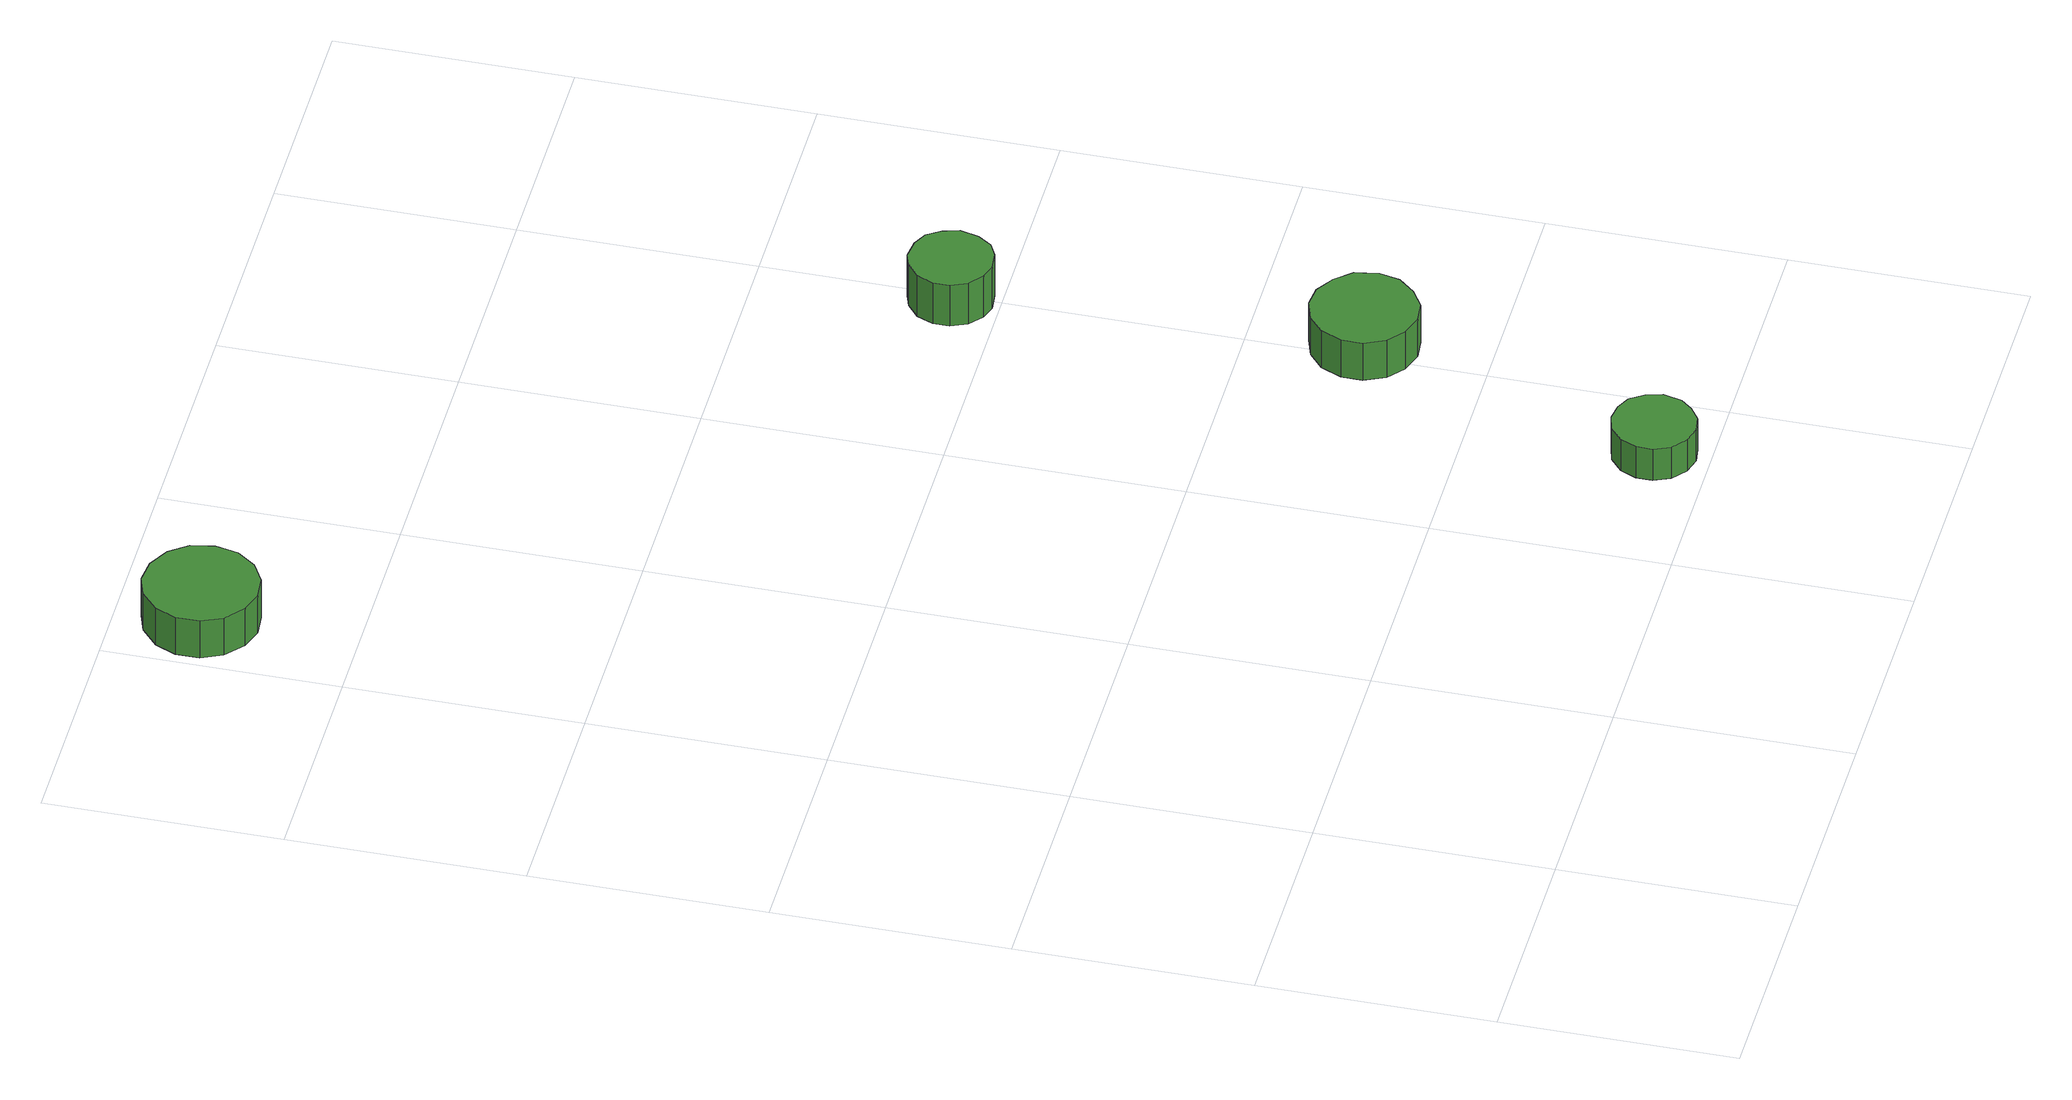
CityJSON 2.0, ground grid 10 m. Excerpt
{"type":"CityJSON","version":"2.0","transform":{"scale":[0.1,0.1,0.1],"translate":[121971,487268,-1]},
"CityObjects":{
"tree1":{"type":"SolitaryVegetationObject","attributes":{"function":"something"}},
"tree2":{"type":"SolitaryVegetationObject","attributes":{"function":"something"},"geometry":[{"type":"MultiSurface","lod":"1","boundaries":[[[0,1,2,3,4,5,6,7,8,9,10,11,12,13,14]],[[15,16,17,18,19,20,21,22,23,24,25,26,27,28,29]],[[0,29,28,1]],[[1,28,27,2]],[[2,27,26,3]],[[3,26,25,4]],[[4,25,24,5]],[[5,24,23,6]],[[6,23,22,7]],[[7,22,21,8]],[[8,21,20,9]],[[9,20,19,10]],[[10,19,18,11]],[[11,18,17,12]],[[12,17,16,13]],[[13,16,15,14]],[[14,15,29,0]]]}]},
"tree3":{"type":"SolitaryVegetationObject","attributes":{"function":"something"}},
"tree4":{"type":"SolitaryVegetationObject","attributes":{"function":"something"},"geometry":[{"type":"MultiSurface","lod":"1","boundaries":[[[30,31,32,33,34,35,36,37,38,39,40,41,42,43,44]],[[45,46,47,48,49,50,51,52,53,54,55,56,57,58,59]],[[30,59,58,31]],[[31,58,57,32]],[[32,57,56,33]],[[33,56,55,34]],[[34,55,54,35]],[[35,54,53,36]],[[36,53,52,37]],[[37,52,51,38]],[[38,51,50,39]],[[39,50,49,40]],[[40,49,48,41]],[[41,48,47,42]],[[42,47,46,43]],[[43,46,45,44]],[[44,45,59,30]]]}]},
"tree5":{"type":"SolitaryVegetationObject","attributes":{"function":"something"}},
"tree6":{"type":"SolitaryVegetationObject","attributes":{"function":"something"}},
"tree7":{"type":"SolitaryVegetationObject","attributes":{"function":"something"}},
"tree8":{"type":"SolitaryVegetationObject","attributes":{"function":"something"},"geometry":[{"type":"MultiSurface","lod":"1","boundaries":[[[60,61,62,63,64,65,66,67,68,69,70,71,72,73,74]],[[75,76,77,78,79,80,81,82,83,84,85,86,87,88,89]],[[60,89,88,61]],[[61,88,87,62]],[[62,87,86,63]],[[63,86,85,64]],[[64,85,84,65]],[[65,84,83,66]],[[66,83,82,67]],[[67,82,81,68]],[[68,81,80,69]],[[69,80,79,70]],[[70,79,78,71]],[[71,78,77,72]],[[72,77,76,73]],[[73,76,75,74]],[[74,75,89,60]]]}]},
"tree9":{"type":"SolitaryVegetationObject","attributes":{"function":"something"}},
"tree10":{"type":"SolitaryVegetationObject","attributes":{"function":"something"},"geometry":[{"type":"MultiSurface","lod":"1","boundaries":[[[90,91,92,93,94,95,96,97,98,99,100,101,102,103,104]],[[105,106,107,108,109,110,111,112,113,114,115,116,117,118,119]],[[90,119,118,91]],[[91,118,117,92]],[[92,117,116,93]],[[93,116,115,94]],[[94,115,114,95]],[[95,114,113,96]],[[96,113,112,97]],[[97,112,111,98]],[[98,111,110,99]],[[99,110,109,100]],[[100,109,108,101]],[[101,108,107,102]],[[102,107,106,103]],[[103,106,105,104]],[[104,105,119,90]]]}]},
"tree11":{"type":"SolitaryVegetationObject","attributes":{"function":"something"}},
"tree12":{"type":"SolitaryVegetationObject","attributes":{"function":"something"}}
},
"vertices":[
[53,565,26],[51,575,26],[45,583,26],[36,588,26],[26,589,26],[17,586,26],[9,579,26],[5,570,26],[5,560,26],[9,551,26],[17,544,26],[26,541,26],[36,542,26],[45,547,26],[51,555,26],[51,555,7],[45,547,7],[36,542,7],[26,541,7],[17,544,7],[9,551,7],[5,560,7],[5,570,7],[9,579,7],[17,586,7],[26,589,7],[36,588,7],[45,583,7],[51,575,7],[53,565,7],
[286,24,23],[284,31,23],[280,37,23],[274,40,23],[267,41,23],[260,39,23],[254,34,23],[251,27,23],[251,20,23],[254,13,23],[260,8,23],[267,6,23],[274,7,23],[280,11,23],[284,16,23],[284,16,7],[280,11,7],[274,7,7],[267,6,7],[260,8,7],[254,13,7],[251,20,7],[251,27,7],[254,34,7],[260,39,7],[267,41,7],[274,40,7],[280,37,7],[284,31,7],[286,24,7],
[331,152,26],[329,162,26],[323,169,26],[315,174,26],[306,175,26],[297,172,26],[290,166,26],[286,157,26],[286,148,26],[290,139,26],[297,133,26],[306,130,26],[315,131,26],[323,136,26],[329,143,26],[329,143,7],[323,136,7],[315,131,7],[306,130,7],[297,133,7],[290,139,7],[286,148,7],[286,157,7],[290,166,7],[297,172,7],[306,175,7],[315,174,7],[323,169,7],[329,162,7],[331,152,7],
[316,321,28],[314,328,28],[310,334,28],[304,337,28],[296,338,28],[290,336,28],[284,331,28],[281,324,28],[281,317,28],[284,310,28],[290,305,28],[296,303,28],[304,304,28],[310,307,28],[314,313,28],[314,313,7],[310,307,7],[304,304,7],[296,303,7],[290,305,7],[284,310,7],[281,317,7],[281,324,7],[284,331,7],[290,336,7],[296,338,7],[304,337,7],[310,334,7],[314,328,7],[316,321,7]
]}
